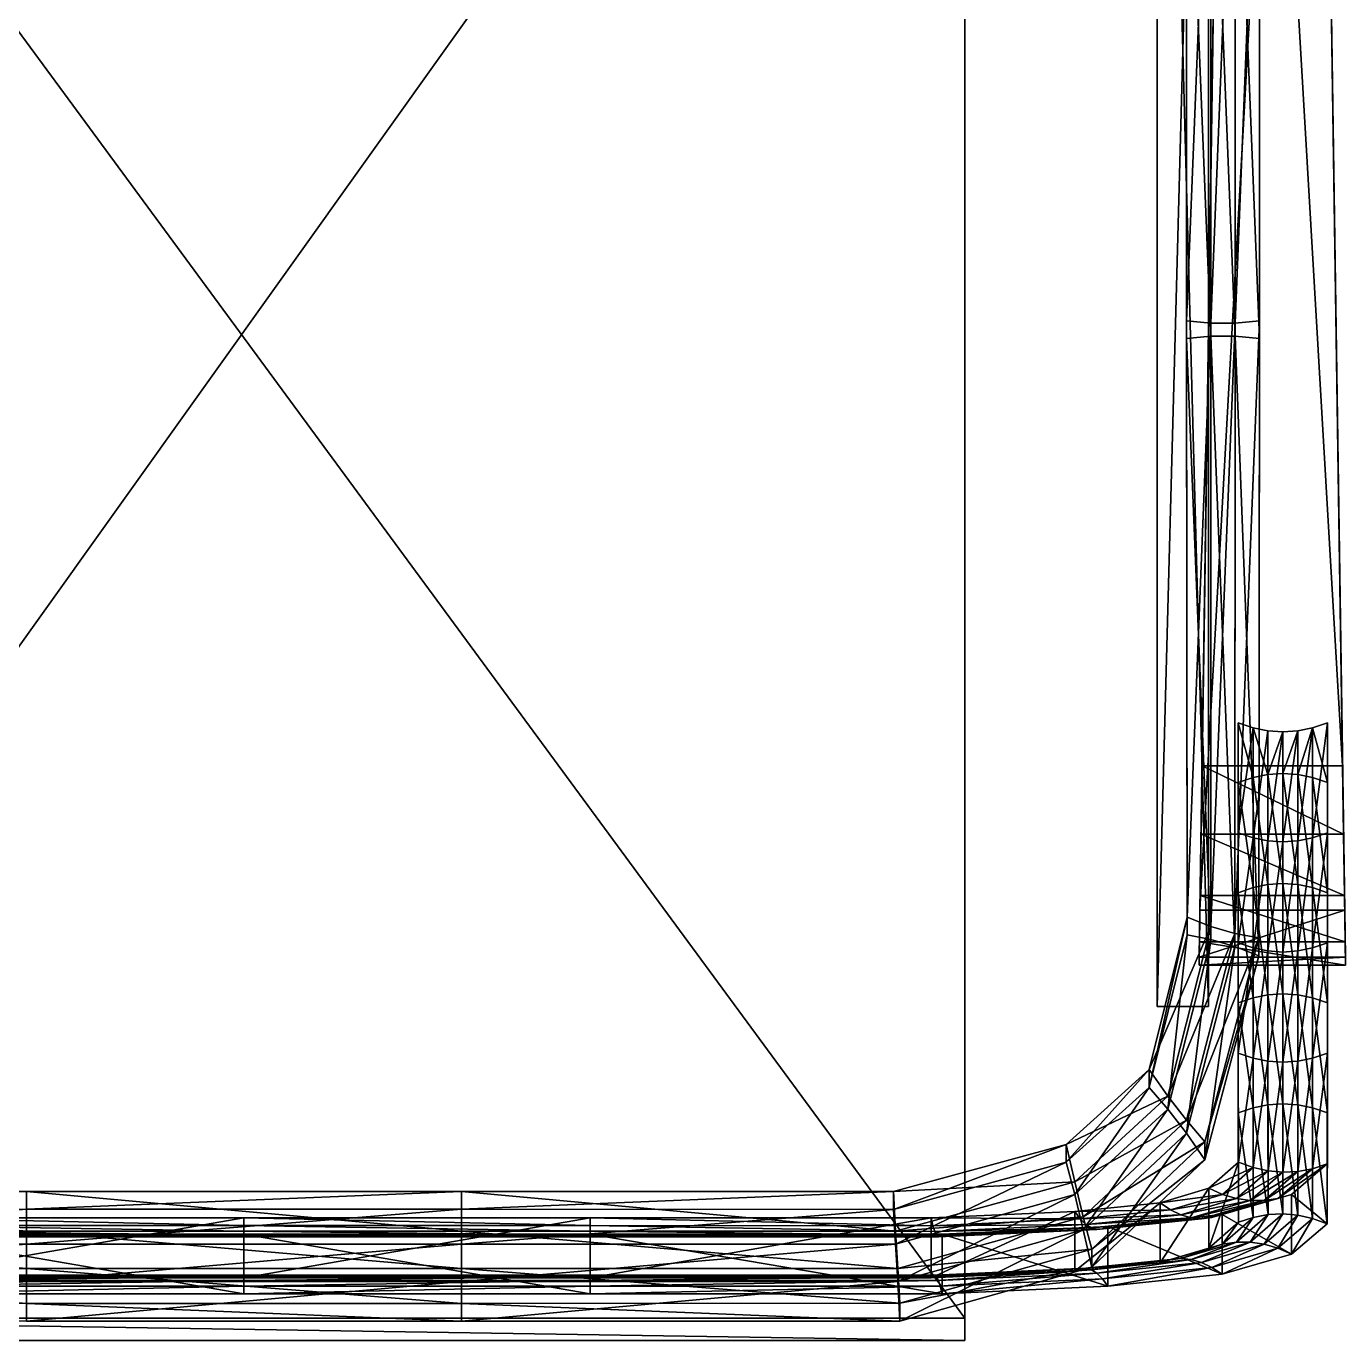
# Model space of a CAD drawing. Extents: x -0.5 to 84, y -53.4 to 26.8.
# Drawn here: x 34.98 to 47.21, y 2.45 to 14.65 of the extents above; entities that cross this region are included whole.
import ezdxf

# ---------------------------------------------------------------- set-up
doc = ezdxf.new("R2010")
doc.units = 0
doc.layers.add('DECKCHAIR', color=7, linetype='CONTINUOUS')

msp = doc.modelspace()

# ---------------------------------------------------------------- meshes
at = {"layer": 'DECKCHAIR', "color": 7}
mesh = msp.add_polyface(dxfattribs=at)
corners = [(30.312, 21.189, -22.501), (30.312, 2.454, -22.355), (30.312, 2.663, -21.353), (30.312, 20.848, -22.309), (30.312, 26.406, -0.055), (30.312, 25.386, 0.233), (43.679, 25.386, 0.233), (43.679, 26.406, -0.055), (43.679, 20.848, -22.309), (43.679, 2.663, -21.353), (43.679, 2.454, -22.355), (43.679, 21.189, -22.501)]
mesh.append_faces([[corners[k] for k in face] for face in [(4, 3, 5), (4, 6, 7), (5, 8, 6), (3, 9, 8), (2, 10, 9), (1, 11, 10), (0, 7, 11)]], dxfattribs={"vtx0": -1, "color": 7})
mesh.append_faces([[corners[k] for k in face] for face in [(0, 2, 3), (8, 11, 7)]], dxfattribs={"vtx0": -1, "vtx2": -1, "color": 7})
mesh.append_faces([[corners[k] for k in face] for face in [(6, 8, 7)]], dxfattribs={"vtx1": -1, "color": 7})
mesh.append_faces([[corners[k] for k in face] for face in [(4, 0, 3), (8, 9, 11)]], dxfattribs={"vtx1": -1, "vtx2": -1, "color": 7})
mesh.append_faces([[corners[k] for k in face] for face in [(0, 1, 2), (4, 5, 6), (5, 3, 8), (3, 2, 9), (2, 1, 10), (1, 0, 11), (0, 4, 7), (9, 10, 11)]], dxfattribs={"vtx2": -1, "color": 7})
mesh = msp.add_polyface(dxfattribs=at)
corners = [(28.25, 23.076, -24.453), (28.029, 23.118, -24.569), (28.031, 17.522, -23.735), (27.807, 23.183, -24.579), (27.805, 17.522, -23.735), (27.586, 23.27, -24.482), (27.58, 17.544, -23.628), (27.586, 23.105, -25.275), (27.58, 17.378, -24.421), (27.807, 23.062, -25.158), (27.805, 17.401, -24.314), (28.029, 22.997, -25.149), (28.031, 17.401, -24.314), (28.25, 22.91, -25.246), (28.256, 17.378, -24.421), (28.256, 17.544, -23.628), (27.798, 25.543, -14.333), (27.798, 25.543, -13.341), (28.063, 7.786, -13.341), (27.024, 25.543, -13.341), (39.013, 21.108, -23.779), (34.979, 21.19, -23.552), (34.979, 21.108, -23.779), (39.013, 21.19, -23.552), (34.979, 21.147, -23.342), (39.013, 21.147, -23.342), (34.979, 20.977, -23.152), (39.013, 20.977, -23.152), (39.013, 21.914, -23.012), (34.979, 21.914, -23.012), (30.954, 21.19, -23.551), (30.974, 21.107, -23.778), (30.934, 21.147, -23.342), (30.914, 20.977, -23.153), (30.914, 21.915, -23.013), (34.979, 22.045, -23.639), (29.292, 21.248, -23.829), (29.372, 21.163, -24.043), (29.213, 21.207, -23.632), (29.133, 21.04, -23.456), (29.133, 21.978, -23.316), (30.974, 22.045, -23.638), (28.429, 21.348, -24.308), (28.601, 21.25, -24.461), (28.256, 21.32, -24.172), (28.084, 21.165, -24.056), (28.084, 22.103, -23.917), (29.372, 22.1, -23.903), (28.029, 21.546, -25.257), (28.25, 21.428, -25.315), (27.807, 21.538, -25.218), (27.586, 21.403, -25.198), (28.042, 20.731, -24.685), (28.042, 21.669, -24.825), (28.165, 21.59, -24.814), (28.165, 20.81, -24.697), (28.779, 21.669, -24.825), (28.779, 20.731, -24.685), (28.657, 20.81, -24.697), (28.657, 21.59, -24.814), (28.288, 20.858, -24.704), (28.288, 21.543, -24.806), (28.534, 20.858, -24.704), (28.534, 21.543, -24.806), (28.411, 21.527, -24.804), (28.411, 20.873, -24.707), (28.165, 22.23, -17.886), (28.288, 22.278, -17.894), (28.411, 22.294, -17.896), (28.534, 22.278, -17.894), (28.657, 22.23, -17.886), (28.779, 22.151, -17.875), (28.042, 22.151, -17.875)]
mesh.append_faces([[corners[k] for k in face] for face in [(20, 21, 22), (23, 24, 21), (25, 26, 24), (27, 29, 26), (22, 30, 31), (21, 32, 30), (24, 33, 32), (26, 34, 33), (31, 36, 37), (30, 38, 36), (32, 39, 38), (33, 40, 39), (37, 42, 43), (36, 44, 42), (38, 45, 44), (39, 46, 45), (43, 48, 49), (42, 50, 48), (44, 51, 50)]], dxfattribs={"vtx0": -1, "color": 7})
mesh.append_faces([[corners[k] for k in face] for face in [(64, 65, 61)]], dxfattribs={"vtx0": -1, "vtx1": -1, "color": 7})
mesh.append_faces([[corners[k] for k in face] for face in [(60, 54, 61), (59, 58, 62), (64, 62, 65)]], dxfattribs={"vtx0": -1, "vtx2": -1, "color": 7})
mesh.append_faces([[corners[k] for k in face] for face in [(55, 52, 54), (59, 56, 58), (60, 55, 54), (63, 59, 62), (64, 63, 62), (65, 60, 61)]], dxfattribs={"vtx1": -1, "vtx2": -1, "color": 7})
mesh.append_faces([[corners[k] for k in face] for face in [(0, 1, 2), (1, 3, 4), (3, 5, 6), (5, 7, 8), (7, 9, 10), (9, 11, 12), (11, 13, 14), (13, 0, 15), (16, 17, 18), (18, 17, 19), (27, 28, 29), (22, 21, 30), (21, 24, 32), (24, 26, 33), (35, 22, 31), (31, 30, 36), (30, 32, 38), (32, 33, 39), (41, 31, 37), (37, 36, 42), (36, 38, 44), (38, 39, 45), (47, 37, 43), (43, 42, 48), (42, 44, 50), (44, 45, 51), (52, 53, 54), (56, 57, 58), (52, 55, 66), (55, 60, 67), (60, 65, 68), (65, 62, 69), (62, 58, 70), (58, 57, 71), (53, 52, 72)]], dxfattribs={"vtx2": -1, "color": 7})
mesh = msp.add_polyface(dxfattribs=at)
corners = [(46.919, 25.543, -14.333), (46.919, 25.543, -13.341), (47.184, 7.786, -13.341), (45.88, 7.786, -13.341), (46.145, 25.543, -13.341), (46.145, 25.543, -14.333), (45.736, 17.544, -23.628), (45.963, 23.118, -24.569), (45.742, 23.076, -24.453), (45.961, 17.522, -23.735), (46.185, 23.183, -24.579), (46.187, 17.522, -23.735), (46.406, 23.27, -24.482), (46.412, 17.544, -23.628), (46.406, 23.105, -25.275), (46.412, 17.378, -24.421), (46.185, 23.062, -25.158), (46.187, 17.401, -24.314), (45.963, 22.997, -25.149), (45.961, 17.401, -24.314), (45.742, 22.91, -25.246), (45.736, 17.378, -24.421), (45.742, 21.428, -25.315), (45.963, 21.546, -25.257), (45.563, 21.348, -24.308), (45.391, 21.25, -24.461), (46.185, 21.538, -25.218), (45.736, 21.32, -24.172), (46.406, 21.403, -25.198), (45.907, 21.165, -24.056), (45.907, 22.103, -23.917), (44.699, 21.248, -23.829), (44.62, 21.163, -24.043), (44.779, 21.207, -23.632), (44.859, 21.04, -23.456), (44.859, 21.978, -23.316), (45.391, 22.187, -24.322), (43.038, 21.19, -23.551), (43.018, 21.107, -23.778), (43.058, 21.147, -23.342), (43.078, 20.977, -23.153), (43.078, 21.915, -23.013), (44.62, 22.1, -23.903), (39.013, 21.19, -23.552), (39.013, 21.108, -23.779), (39.013, 21.147, -23.342), (39.013, 20.977, -23.152), (39.013, 21.914, -23.012), (43.018, 22.045, -23.638), (34.979, 21.19, -23.552), (34.979, 21.147, -23.342), (34.979, 20.977, -23.152), (39.013, 22.045, -23.639), (34.979, 21.108, -23.779), (45.95, 22.151, -17.875), (45.827, 20.81, -24.697), (45.95, 20.731, -24.685), (45.827, 22.23, -17.886), (45.704, 20.858, -24.704), (45.704, 22.278, -17.894), (45.581, 20.873, -24.707), (45.581, 22.294, -17.896), (45.458, 20.858, -24.704), (45.458, 22.278, -17.894), (45.335, 20.81, -24.697), (45.335, 22.23, -17.886), (45.213, 20.731, -24.685), (45.213, 22.151, -17.875), (45.213, 21.669, -24.825), (45.827, 21.59, -24.814), (45.95, 21.669, -24.825), (45.335, 21.59, -24.814), (45.704, 21.543, -24.806), (45.458, 21.543, -24.806), (45.581, 21.527, -24.804)]
mesh.append_faces([[corners[k] for k in face] for face in [(6, 7, 8), (9, 10, 7), (11, 12, 10), (13, 14, 12), (15, 16, 14), (17, 18, 16), (19, 20, 18), (21, 8, 20), (22, 24, 25), (23, 27, 24), (26, 29, 27), (28, 30, 29), (25, 31, 32), (24, 33, 31), (27, 34, 33), (29, 35, 34), (32, 37, 38), (31, 39, 37), (33, 40, 39), (34, 41, 40), (38, 43, 44), (37, 45, 43), (39, 46, 45), (40, 47, 46), (54, 55, 56), (57, 58, 55), (59, 60, 58), (61, 62, 60), (63, 64, 62), (65, 66, 64), (67, 68, 66)]], dxfattribs={"vtx0": -1, "color": 7})
mesh.append_faces([[corners[k] for k in face] for face in [(72, 60, 74)]], dxfattribs={"vtx0": -1, "vtx1": -1, "color": 7})
mesh.append_faces([[corners[k] for k in face] for face in [(69, 56, 55), (64, 68, 71), (69, 55, 58), (62, 71, 73), (62, 73, 74), (72, 58, 60)]], dxfattribs={"vtx0": -1, "vtx2": -1, "color": 7})
mesh.append_faces([[corners[k] for k in face] for face in [(72, 69, 58), (62, 64, 71), (60, 62, 74)]], dxfattribs={"vtx1": -1, "vtx2": -1, "color": 7})
mesh.append_faces([[corners[k] for k in face] for face in [(0, 1, 2), (3, 4, 5), (22, 23, 24), (23, 26, 27), (26, 28, 29), (25, 24, 31), (24, 27, 33), (27, 29, 34), (36, 25, 32), (32, 31, 37), (31, 33, 39), (33, 34, 40), (42, 32, 38), (38, 37, 43), (37, 39, 45), (39, 40, 46), (48, 38, 44), (44, 43, 49), (43, 45, 50), (45, 46, 51), (52, 44, 53), (69, 70, 56), (64, 66, 68)]], dxfattribs={"vtx2": -1, "color": 7})
mesh = msp.add_polyface(dxfattribs=at)
corners = [(47.204, 6.446, -15.608), (46.919, 25.543, -14.333), (47.184, 7.786, -13.341), (46.919, 25.543, -13.341), (46.145, 25.543, -13.341), (45.88, 7.786, -13.341), (45.86, 6.446, -15.608), (46.145, 25.543, -14.333), (47.043, 7.63, -14.966), (47.043, 8.186, -15.049), (46.905, 8.139, -15.042), (46.353, 8.139, -15.042), (46.216, 8.186, -15.049), (46.353, 7.677, -14.973), (46.767, 7.705, -14.977), (46.905, 7.677, -14.973), (46.767, 8.111, -15.037), (46.491, 8.111, -15.037), (46.491, 7.705, -14.977), (46.629, 8.102, -15.036), (46.629, 7.715, -14.978), (45.742, 6.383, -21.964), (45.963, 6.296, -22.061), (45.961, 11.893, -22.895), (45.736, 11.915, -22.789), (46.185, 6.231, -22.051), (46.187, 11.893, -22.895), (46.406, 6.189, -21.935), (46.412, 11.915, -22.789), (46.406, 6.023, -22.728), (46.412, 11.75, -23.581), (46.185, 6.11, -22.631), (46.187, 11.772, -23.475), (45.963, 6.175, -22.64), (45.961, 11.772, -23.475), (45.742, 6.218, -22.757), (45.736, 11.75, -23.581), (45.961, 17.522, -23.735), (45.736, 17.544, -23.628), (46.187, 17.522, -23.735), (46.412, 17.544, -23.628), (46.412, 17.378, -24.421), (46.187, 17.401, -24.314), (45.961, 17.401, -24.314), (45.736, 17.378, -24.421), (45.963, 23.118, -24.569), (46.185, 23.183, -24.579), (46.406, 23.27, -24.482), (46.406, 23.105, -25.275), (46.185, 23.062, -25.158), (45.963, 22.997, -25.149), (45.742, 22.91, -25.246), (45.742, 23.076, -24.453), (45.941, 5.555, -22.165), (45.941, 5.555, -22.859), (45.941, 23.292, -22.859), (45.941, 23.292, -22.165), (45.464, 23.292, -22.165), (45.464, 5.555, -22.165), (45.464, 5.555, -22.859), (45.464, 23.292, -22.859)]
mesh.append_faces([[corners[k] for k in face] for face in [(2, 4, 5), (1, 6, 7), (21, 23, 24), (22, 26, 23), (25, 28, 26), (27, 30, 28), (29, 32, 30), (31, 34, 32), (33, 36, 34), (35, 24, 36), (24, 37, 38), (23, 39, 37), (26, 40, 39), (28, 41, 40), (30, 42, 41), (32, 43, 42), (34, 44, 43), (36, 38, 44), (53, 57, 58), (55, 59, 60), (60, 58, 57)]], dxfattribs={"vtx0": -1, "color": 7})
mesh.append_faces([[corners[k] for k in face] for face in [(19, 20, 16)]], dxfattribs={"vtx0": -1, "vtx1": -1, "color": 7})
mesh.append_faces([[corners[k] for k in face] for face in [(5, 7, 6), (14, 10, 16), (19, 18, 20)]], dxfattribs={"vtx0": -1, "vtx2": -1, "color": 7})
mesh.append_faces([[corners[k] for k in face] for face in [(56, 53, 55)]], dxfattribs={"vtx1": -1, "color": 7})
mesh.append_faces([[corners[k] for k in face] for face in [(0, 1, 2), (11, 12, 13), (14, 15, 10), (17, 11, 18), (19, 17, 18), (20, 14, 16)]], dxfattribs={"vtx1": -1, "vtx2": -1, "color": 7})
mesh.append_faces([[corners[k] for k in face] for face in [(2, 3, 4), (1, 0, 6), (8, 9, 10), (21, 22, 23), (22, 25, 26), (25, 27, 28), (27, 29, 30), (29, 31, 32), (31, 33, 34), (33, 35, 36), (35, 21, 24), (24, 23, 37), (23, 26, 39), (26, 28, 40), (28, 30, 41), (30, 32, 42), (32, 34, 43), (34, 36, 44), (36, 24, 38), (38, 37, 45), (37, 39, 46), (39, 40, 47), (40, 41, 48), (41, 42, 49), (42, 43, 50), (43, 44, 51), (44, 38, 52), (53, 54, 55), (53, 56, 57), (55, 54, 59), (60, 59, 58)]], dxfattribs={"vtx2": -1, "color": 7})
mesh = msp.add_polyface(dxfattribs=at)
corners = [(47.204, 6.446, -15.608), (47.184, 7.786, -13.341), (47.193, 7.151, -13.555), (47.202, 6.582, -13.965), (47.208, 6.152, -14.475), (45.854, 6.01, -15.394), (45.86, 6.446, -15.608), (45.862, 6.582, -13.965), (45.871, 7.151, -13.555), (45.88, 7.786, -13.341), (45.856, 6.152, -14.475), (46.905, 6.656, -19.871), (46.767, 6.684, -19.875), (46.905, 5.635, -24.768), (46.629, 6.693, -19.876), (46.767, 5.663, -24.773), (46.491, 6.684, -19.875), (46.629, 5.672, -24.774), (46.353, 6.656, -19.871), (46.491, 5.663, -24.773), (46.216, 6.609, -19.864), (46.353, 5.635, -24.768), (46.216, 7.165, -19.946), (46.216, 6.143, -24.844), (46.216, 5.588, -24.762), (46.353, 7.118, -19.939), (46.353, 6.097, -24.837), (46.491, 7.09, -19.935), (46.491, 6.069, -24.833), (46.629, 7.08, -19.934), (46.629, 6.059, -24.832), (46.767, 7.09, -19.935), (46.767, 6.069, -24.833), (46.905, 7.118, -19.939), (46.905, 6.097, -24.837), (47.043, 7.165, -19.946), (47.043, 6.143, -24.844), (47.043, 6.609, -19.864), (46.905, 7.677, -14.973), (47.043, 7.63, -14.966), (46.767, 7.705, -14.977), (46.629, 7.715, -14.978), (46.491, 7.705, -14.977), (46.353, 7.677, -14.973), (46.216, 7.63, -14.966), (46.216, 8.186, -15.049), (46.353, 8.139, -15.042), (46.491, 8.111, -15.037), (46.629, 8.102, -15.036), (46.767, 8.111, -15.037), (46.905, 8.139, -15.042), (47.043, 8.186, -15.049)]
mesh.append_faces([[corners[k] for k in face] for face in [(0, 5, 6), (3, 8, 7), (2, 9, 8)]], dxfattribs={"vtx0": -1, "color": 7})
mesh.append_faces([[corners[k] for k in face] for face in [(0, 1, 2), (0, 2, 3), (0, 3, 4), (46, 43, 42)]], dxfattribs={"vtx0": -1, "vtx2": -1, "color": 7})
mesh.append_faces([[corners[k] for k in face] for face in [(11, 12, 13), (12, 14, 15), (14, 16, 17), (16, 18, 19), (18, 20, 21), (20, 22, 24), (22, 25, 23), (25, 27, 26), (27, 29, 28), (29, 31, 30), (31, 33, 32), (33, 35, 34), (35, 37, 36), (39, 38, 37), (38, 40, 11), (40, 41, 12), (41, 42, 14), (42, 43, 16), (43, 44, 18), (44, 45, 20), (45, 46, 22), (46, 47, 25), (47, 48, 27), (48, 49, 29), (49, 50, 31), (50, 51, 33), (51, 39, 35)]], dxfattribs={"vtx1": -1, "color": 7})
mesh.append_faces([[corners[k] for k in face] for face in [(8, 9, 6), (7, 8, 6), (10, 7, 6), (38, 39, 50)]], dxfattribs={"vtx1": -1, "vtx2": -1, "color": 7})
mesh.append_faces([[corners[k] for k in face] for face in [(4, 3, 7), (3, 2, 8), (2, 1, 9), (22, 23, 24), (25, 26, 23), (27, 28, 26), (29, 30, 28), (31, 32, 30), (33, 34, 32), (35, 36, 34), (38, 11, 37), (40, 12, 11), (41, 14, 12), (42, 16, 14), (43, 18, 16), (44, 20, 18), (45, 22, 20), (46, 25, 22), (47, 27, 25), (48, 29, 27), (49, 31, 29), (50, 33, 31), (51, 35, 33), (39, 37, 35), (45, 44, 43)]], dxfattribs={"vtx2": -1, "color": 7})
mesh = msp.add_polyface(dxfattribs=at)
corners = [(47.204, 6.446, -15.608), (47.208, 6.152, -14.475), (47.211, 5.937, -14.984), (47.21, 6.01, -15.394), (45.854, 6.01, -15.394), (45.853, 5.937, -14.984), (45.856, 6.152, -14.475), (45.862, 6.582, -13.965), (45.86, 6.446, -15.608), (46.905, 5.635, -24.768), (46.905, 4.613, -29.666), (47.043, 4.567, -29.659), (47.043, 5.588, -24.762), (46.767, 5.663, -24.773), (46.767, 4.641, -29.671), (46.629, 5.672, -24.774), (46.629, 4.651, -29.672), (46.491, 5.663, -24.773), (46.491, 4.641, -29.671), (46.353, 5.635, -24.768), (46.353, 4.613, -29.666), (46.216, 5.588, -24.762), (46.216, 4.567, -29.659), (46.216, 6.143, -24.844), (46.216, 5.122, -29.742), (46.353, 6.097, -24.837), (46.353, 5.075, -29.735), (46.491, 6.069, -24.833), (46.491, 5.047, -29.731), (46.629, 6.059, -24.832), (46.629, 5.038, -29.73), (46.767, 6.069, -24.833), (46.767, 5.047, -29.731), (46.905, 6.097, -24.837), (46.905, 5.075, -29.735), (47.043, 6.143, -24.844), (47.043, 5.122, -29.742), (46.905, 6.656, -19.871), (47.043, 6.609, -19.864), (46.767, 6.684, -19.875), (46.629, 6.693, -19.876), (46.491, 6.684, -19.875), (46.353, 6.656, -19.871), (46.216, 6.609, -19.864), (45.391, 4.968, -21.753), (45.563, 4.723, -21.826), (45.963, 6.296, -22.061), (45.742, 6.383, -21.964), (45.736, 4.498, -21.793), (46.185, 6.231, -22.051), (45.907, 4.297, -21.653), (46.406, 6.189, -21.935), (46.406, 6.023, -22.728), (45.907, 4.132, -22.446), (45.736, 4.377, -22.372), (46.185, 6.11, -22.631), (45.563, 4.602, -22.406), (45.963, 6.175, -22.64), (45.391, 4.803, -22.546), (45.742, 6.218, -22.757), (45.941, 5.555, -22.859), (45.941, 5.555, -22.165), (45.464, 5.555, -22.165), (45.464, 5.555, -22.859)]
mesh.append_faces([[corners[k] for k in face] for face in [(3, 5, 4), (2, 6, 5), (1, 7, 6), (5, 8, 4), (44, 46, 47), (45, 49, 46), (48, 51, 49), (50, 52, 51), (53, 55, 52), (54, 57, 55), (56, 59, 57), (58, 47, 59), (60, 62, 63)]], dxfattribs={"vtx0": -1, "color": 7})
mesh.append_faces([[corners[k] for k in face] for face in [(0, 1, 2)]], dxfattribs={"vtx0": -1, "vtx2": -1, "color": 7})
mesh.append_faces([[corners[k] for k in face] for face in [(3, 0, 2), (12, 9, 11), (9, 13, 10), (13, 15, 14), (15, 17, 16), (17, 19, 18), (19, 21, 20), (21, 23, 22), (23, 25, 24), (25, 27, 26), (27, 29, 28), (29, 31, 30), (31, 33, 32), (33, 35, 34), (35, 12, 36), (38, 37, 12)]], dxfattribs={"vtx1": -1, "color": 7})
mesh.append_faces([[corners[k] for k in face] for face in [(5, 6, 8)]], dxfattribs={"vtx1": -1, "vtx2": -1, "color": 7})
mesh.append_faces([[corners[k] for k in face] for face in [(0, 3, 4), (3, 2, 5), (2, 1, 6), (9, 10, 11), (13, 14, 10), (15, 16, 14), (17, 18, 16), (19, 20, 18), (21, 22, 20), (23, 24, 22), (25, 26, 24), (27, 28, 26), (29, 30, 28), (31, 32, 30), (33, 34, 32), (35, 36, 34), (12, 11, 36), (37, 9, 12), (39, 13, 9), (40, 15, 13), (41, 17, 15), (42, 19, 17), (43, 21, 19), (38, 12, 35), (44, 45, 46), (45, 48, 49), (48, 50, 51), (53, 54, 55), (54, 56, 57), (56, 58, 59), (58, 44, 47), (60, 61, 62)]], dxfattribs={"vtx2": -1, "color": 7})
mesh = msp.add_polyface(dxfattribs=at)
corners = [(45.971, 3.133, -36.765), (44.957, 3.028, -37.271), (45.008, 2.958, -37.375), (46.066, 3.069, -36.844), (45.875, 3.179, -36.682), (44.906, 3.079, -37.164), (45.78, 3.207, -36.597), (44.854, 3.112, -37.053), (45.684, 3.216, -36.508), (44.803, 3.126, -36.94), (45.588, 3.206, -36.418), (44.751, 3.121, -36.824), (45.493, 3.177, -36.324), (44.7, 3.097, -36.706), (45.493, 3.732, -36.407), (44.7, 3.653, -36.789), (45.588, 3.668, -36.486), (44.751, 3.583, -36.893), (45.684, 3.622, -36.569), (44.803, 3.532, -37), (45.78, 3.594, -36.654), (44.854, 3.499, -37.111), (45.875, 3.585, -36.743), (44.906, 3.485, -37.224), (45.971, 3.595, -36.834), (44.957, 3.49, -37.34), (46.066, 3.624, -36.927), (45.008, 3.513, -37.458), (46.456, 3.349, -35.87), (46.327, 3.368, -35.826), (46.199, 3.368, -35.78), (46.071, 3.349, -35.731), (45.943, 3.311, -35.68), (45.943, 3.867, -35.763), (46.071, 3.811, -35.8), (46.199, 3.773, -35.841), (46.327, 3.755, -35.884), (46.456, 3.755, -35.93), (46.218, 3.553, -34.52), (46.218, 4.109, -34.603), (46.354, 4.059, -34.608), (44.62, 4.274, -21.649), (44.699, 3.928, -21.708), (45.563, 4.723, -21.826), (45.391, 4.968, -21.753), (44.779, 3.603, -21.659), (45.736, 4.498, -21.793), (44.859, 3.302, -21.504), (45.907, 4.297, -21.653), (44.859, 3.136, -22.297), (45.907, 4.132, -22.446), (44.779, 3.482, -22.239), (45.736, 4.377, -22.372), (44.699, 3.808, -22.287), (45.563, 4.602, -22.406), (45.391, 4.803, -22.546), (44.62, 4.109, -22.442), (46.406, 6.023, -22.728)]
mesh.append_faces([[corners[k] for k in face] for face in [(41, 43, 44), (42, 46, 43), (45, 48, 46), (47, 50, 48), (49, 52, 50), (51, 54, 52), (53, 55, 54), (56, 44, 55)]], dxfattribs={"vtx0": -1, "color": 7})
mesh.append_faces([[corners[k] for k in face] for face in [(3, 0, 2), (0, 4, 1), (4, 6, 5), (6, 8, 7), (8, 10, 9), (10, 12, 11), (12, 14, 13), (14, 16, 15), (16, 18, 17), (18, 20, 19), (20, 22, 21), (22, 24, 23), (24, 26, 25), (26, 3, 27), (29, 30, 6), (30, 31, 8), (31, 32, 10), (32, 33, 12), (33, 34, 14), (34, 35, 16), (35, 36, 18)]], dxfattribs={"vtx1": -1, "color": 7})
mesh.append_faces([[corners[k] for k in face] for face in [(0, 1, 2), (4, 5, 1), (6, 7, 5), (8, 9, 7), (10, 11, 9), (12, 13, 11), (14, 15, 13), (16, 17, 15), (18, 19, 17), (20, 21, 19), (22, 23, 21), (24, 25, 23), (26, 27, 25), (3, 2, 27), (28, 4, 0), (29, 6, 4), (30, 8, 6), (31, 10, 8), (32, 12, 10), (33, 14, 12), (34, 16, 14), (35, 18, 16), (36, 20, 18), (37, 22, 20), (38, 32, 31), (39, 33, 32), (40, 34, 33), (41, 42, 43), (42, 45, 46), (45, 47, 48), (47, 49, 50), (49, 51, 52), (51, 53, 54), (48, 50, 57)]], dxfattribs={"vtx2": -1, "color": 7})
mesh = msp.add_polyface(dxfattribs=at)
corners = [(46.584, 3.311, -35.91), (45.971, 3.133, -36.765), (46.066, 3.069, -36.844), (46.711, 3.255, -35.948), (46.456, 3.349, -35.87), (46.327, 3.368, -35.826), (45.875, 3.179, -36.682), (46.327, 3.755, -35.884), (46.456, 3.755, -35.93), (45.78, 3.594, -36.654), (46.584, 3.773, -35.979), (45.971, 3.595, -36.834), (45.875, 3.585, -36.743), (46.711, 3.811, -36.031), (46.066, 3.624, -36.927), (46.904, 3.587, -34.589), (47.04, 3.538, -34.594), (46.767, 3.618, -34.581), (46.629, 3.63, -34.57), (46.492, 3.623, -34.556), (46.199, 3.368, -35.78), (46.354, 3.597, -34.539), (46.071, 3.349, -35.731), (46.218, 3.553, -34.52), (46.218, 4.109, -34.603), (45.943, 3.311, -35.68), (46.354, 4.059, -34.608), (45.943, 3.867, -35.763), (46.492, 4.029, -34.617), (46.199, 3.773, -35.841), (46.071, 3.811, -35.8), (46.629, 4.017, -34.628), (46.767, 4.023, -34.641), (46.904, 4.049, -34.658), (47.04, 4.093, -34.677), (46.905, 4.613, -29.666), (47.043, 4.567, -29.659), (46.767, 4.641, -29.671), (46.629, 4.651, -29.672), (46.491, 4.641, -29.671), (46.353, 4.613, -29.666), (46.216, 4.567, -29.659), (46.216, 5.122, -29.742), (46.353, 5.075, -29.735), (46.491, 5.047, -29.731), (46.629, 5.038, -29.73), (46.767, 5.047, -29.731), (46.905, 5.075, -29.735), (47.043, 5.122, -29.742)]
mesh.append_faces([[corners[k] for k in face] for face in [(3, 0, 2), (0, 4, 1), (4, 5, 6), (7, 8, 9), (8, 10, 12), (10, 13, 11), (13, 3, 14), (16, 15, 3), (15, 17, 0), (17, 18, 4), (18, 19, 5), (19, 21, 20), (21, 23, 22), (23, 24, 25), (24, 26, 27), (26, 28, 30), (28, 31, 29), (31, 32, 7), (32, 33, 8), (33, 34, 10), (34, 16, 13), (36, 35, 16), (35, 37, 15), (37, 38, 17), (38, 39, 18), (39, 40, 19), (40, 41, 21), (41, 42, 23), (42, 43, 24), (43, 44, 26), (44, 45, 28), (45, 46, 31), (46, 47, 32), (47, 48, 33), (48, 36, 34)]], dxfattribs={"vtx1": -1, "color": 7})
mesh.append_faces([[corners[k] for k in face] for face in [(0, 1, 2), (10, 11, 12), (13, 14, 11), (3, 2, 14), (15, 0, 3), (17, 4, 0), (18, 5, 4), (19, 20, 5), (21, 22, 20), (28, 29, 30), (31, 7, 29), (32, 8, 7), (33, 10, 8), (34, 13, 10), (16, 3, 13), (35, 15, 16), (37, 17, 15), (38, 18, 17), (39, 19, 18), (40, 21, 19), (41, 23, 21), (42, 24, 23), (43, 26, 24), (44, 28, 26), (45, 31, 28), (46, 32, 31), (47, 33, 32), (48, 34, 33), (36, 16, 34)]], dxfattribs={"vtx2": -1, "color": 7})
mesh = msp.add_polyface(dxfattribs=at)
corners = [(43.469, 2.887, -37.714), (43.452, 2.959, -37.602), (40.207, 2.887, -37.716), (43.435, 3.012, -37.487), (40.207, 2.958, -37.604), (43.418, 3.046, -37.369), (40.207, 3.011, -37.488), (43.401, 3.062, -37.248), (40.207, 3.046, -37.369), (43.384, 3.058, -37.124), (40.207, 3.062, -37.247), (43.367, 3.036, -36.998), (40.207, 3.059, -37.122), (43.367, 3.592, -37.081), (40.207, 3.037, -36.996), (43.384, 3.52, -37.193), (40.207, 3.592, -37.079), (43.401, 3.467, -37.308), (40.207, 3.521, -37.191), (43.418, 3.433, -37.426), (40.207, 3.468, -37.307), (43.435, 3.418, -37.547), (40.207, 3.433, -37.426), (43.452, 3.421, -37.671), (40.207, 3.417, -37.548), (43.469, 3.443, -37.797), (40.207, 3.42, -37.673), (40.207, 3.442, -37.799), (44.957, 3.028, -37.271), (45.008, 2.958, -37.375), (44.906, 3.079, -37.164), (44.854, 3.112, -37.053), (44.803, 3.126, -36.94), (44.751, 3.121, -36.824), (44.7, 3.097, -36.706), (44.7, 3.653, -36.789), (44.751, 3.583, -36.893), (44.803, 3.532, -37), (44.854, 3.499, -37.111), (44.906, 3.485, -37.224), (44.957, 3.49, -37.34), (45.008, 3.513, -37.458), (39.013, 3.122, -21.588), (43.078, 2.8, -21.429), (43.058, 3.122, -21.588), (39.013, 2.798, -21.429), (43.078, 2.635, -22.222), (39.013, 2.633, -22.222), (43.058, 3.002, -22.167), (43.018, 3.836, -21.584), (43.038, 3.469, -21.639), (44.699, 3.928, -21.708), (44.62, 4.274, -21.649), (44.779, 3.603, -21.659), (44.859, 3.302, -21.504), (44.859, 3.136, -22.297), (44.779, 3.482, -22.239), (43.038, 3.348, -22.219), (44.699, 3.808, -22.287), (43.018, 3.67, -22.377), (44.62, 4.109, -22.442), (45.391, 4.803, -22.546), (45.391, 4.968, -21.753)]
mesh.append_faces([[corners[k] for k in face] for face in [(42, 43, 44), (45, 46, 43), (47, 48, 46), (49, 51, 52), (50, 53, 51), (44, 54, 53), (43, 55, 54), (46, 56, 55), (48, 58, 56), (57, 60, 58), (59, 52, 60)]], dxfattribs={"vtx0": -1, "color": 7})
mesh.append_faces([[corners[k] for k in face] for face in [(0, 1, 2), (1, 3, 4), (3, 5, 6), (5, 7, 8), (7, 9, 10), (9, 11, 12), (11, 13, 14), (13, 15, 16), (15, 17, 18), (17, 19, 20), (19, 21, 22), (21, 23, 24), (23, 25, 26), (25, 0, 27), (29, 28, 0), (28, 30, 1), (30, 31, 3), (31, 32, 5), (32, 33, 7), (33, 34, 9), (34, 35, 11), (35, 36, 13), (36, 37, 15), (37, 38, 17), (38, 39, 19), (39, 40, 21), (40, 41, 23), (41, 29, 25)]], dxfattribs={"vtx1": -1, "color": 7})
mesh.append_faces([[corners[k] for k in face] for face in [(28, 1, 0), (30, 3, 1), (31, 5, 3), (32, 7, 5), (33, 9, 7), (34, 11, 9), (35, 13, 11), (36, 15, 13), (37, 17, 15), (38, 19, 17), (39, 21, 19), (40, 23, 21), (41, 25, 23), (29, 0, 25), (49, 50, 51), (50, 44, 53), (44, 43, 54), (43, 46, 55), (46, 48, 56), (48, 57, 58), (57, 59, 60), (59, 49, 52), (58, 60, 61), (60, 52, 62)]], dxfattribs={"vtx2": -1, "color": 7})
mesh = msp.add_polyface(dxfattribs=at)
corners = [(33.785, 2.887, -37.716), (33.785, 2.958, -37.604), (30.523, 2.887, -37.714), (33.785, 3.011, -37.488), (30.54, 2.959, -37.602), (33.785, 3.046, -37.369), (30.557, 3.012, -37.487), (33.785, 3.062, -37.247), (30.574, 3.046, -37.369), (33.785, 3.059, -37.122), (30.591, 3.062, -37.248), (33.785, 3.037, -36.996), (30.608, 3.058, -37.124), (33.785, 3.592, -37.079), (30.625, 3.036, -36.998), (33.785, 3.521, -37.191), (30.625, 3.592, -37.081), (33.785, 3.468, -37.307), (30.608, 3.52, -37.193), (33.785, 3.433, -37.426), (30.591, 3.467, -37.308), (33.785, 3.417, -37.548), (30.574, 3.433, -37.426), (33.785, 3.42, -37.673), (30.557, 3.418, -37.547), (33.785, 3.442, -37.799), (30.54, 3.421, -37.671), (30.523, 3.443, -37.797), (36.996, 2.958, -37.604), (36.996, 2.887, -37.716), (36.996, 3.011, -37.488), (36.996, 3.046, -37.369), (36.996, 3.062, -37.247), (36.996, 3.059, -37.122), (36.996, 3.037, -36.996), (36.996, 3.592, -37.079), (36.996, 3.521, -37.191), (36.996, 3.468, -37.307), (36.996, 3.433, -37.426), (36.996, 3.417, -37.548), (36.996, 3.42, -37.673), (36.996, 3.442, -37.799), (30.974, 3.836, -21.584), (30.954, 3.469, -21.639), (34.979, 3.469, -21.639), (34.979, 3.838, -21.584), (30.934, 3.122, -21.588), (34.979, 3.122, -21.588), (30.914, 2.8, -21.429), (34.979, 2.798, -21.429), (34.979, 2.633, -22.222), (30.914, 2.635, -22.222), (34.979, 3.001, -22.167), (30.934, 3.002, -22.167), (30.954, 3.348, -22.219), (34.979, 3.349, -22.219), (30.974, 3.67, -22.377), (34.979, 3.672, -22.377), (39.013, 3.469, -21.639), (39.013, 3.122, -21.588), (39.013, 2.798, -21.429), (39.013, 2.633, -22.222), (39.013, 3.001, -22.167), (39.013, 3.349, -22.219), (39.013, 3.672, -22.377), (39.013, 3.838, -21.584)]
mesh.append_faces([[corners[k] for k in face] for face in [(42, 44, 45), (43, 47, 44), (46, 49, 47), (48, 50, 49), (51, 52, 50), (53, 55, 52), (54, 57, 55), (56, 45, 57)]], dxfattribs={"vtx0": -1, "color": 7})
mesh.append_faces([[corners[k] for k in face] for face in [(0, 1, 2), (1, 3, 4), (3, 5, 6), (5, 7, 8), (7, 9, 10), (9, 11, 12), (11, 13, 14), (13, 15, 16), (15, 17, 18), (17, 19, 20), (19, 21, 22), (21, 23, 24), (23, 25, 26), (25, 0, 27), (29, 28, 0), (28, 30, 1), (30, 31, 3), (31, 32, 5), (32, 33, 7), (33, 34, 9), (34, 35, 11), (35, 36, 13), (36, 37, 15), (37, 38, 17), (38, 39, 19), (39, 40, 21), (40, 41, 23), (41, 29, 25)]], dxfattribs={"vtx1": -1, "color": 7})
mesh.append_faces([[corners[k] for k in face] for face in [(28, 1, 0), (30, 3, 1), (31, 5, 3), (32, 7, 5), (33, 9, 7), (34, 11, 9), (35, 13, 11), (36, 15, 13), (37, 17, 15), (38, 19, 17), (39, 21, 19), (40, 23, 21), (41, 25, 23), (29, 0, 25), (42, 43, 44), (43, 46, 47), (46, 48, 49), (53, 54, 55), (54, 56, 57), (56, 42, 45), (45, 44, 58), (44, 47, 59), (47, 49, 60), (49, 50, 61), (50, 52, 62), (52, 55, 63), (55, 57, 64), (57, 45, 65)]], dxfattribs={"vtx2": -1, "color": 7})
mesh = msp.add_polyface(dxfattribs=at)
corners = [(40.207, 2.958, -37.604), (36.996, 2.958, -37.604), (36.996, 2.887, -37.716), (40.207, 2.887, -37.716), (40.207, 3.011, -37.488), (36.996, 3.011, -37.488), (40.207, 3.046, -37.369), (36.996, 3.046, -37.369), (40.207, 3.062, -37.247), (36.996, 3.062, -37.247), (40.207, 3.059, -37.122), (36.996, 3.059, -37.122), (40.207, 3.037, -36.996), (36.996, 3.037, -36.996), (40.207, 3.592, -37.079), (36.996, 3.592, -37.079), (40.207, 3.521, -37.191), (36.996, 3.521, -37.191), (40.207, 3.468, -37.307), (36.996, 3.468, -37.307), (40.207, 3.433, -37.426), (36.996, 3.433, -37.426), (40.207, 3.417, -37.548), (36.996, 3.417, -37.548), (40.207, 3.42, -37.673), (36.996, 3.42, -37.673), (40.207, 3.442, -37.799), (36.996, 3.442, -37.799), (43.452, 2.959, -37.602), (43.435, 3.012, -37.487), (43.418, 3.046, -37.369), (43.401, 3.062, -37.248), (43.384, 3.058, -37.124), (43.367, 3.036, -36.998), (43.367, 3.592, -37.081), (43.384, 3.52, -37.193), (43.401, 3.467, -37.308), (43.418, 3.433, -37.426), (43.435, 3.418, -37.547), (43.452, 3.421, -37.671), (43.469, 3.443, -37.797), (43.469, 2.887, -37.714), (34.979, 3.838, -21.584), (39.013, 3.469, -21.639), (39.013, 3.838, -21.584), (34.979, 3.469, -21.639), (39.013, 3.122, -21.588), (34.979, 3.122, -21.588), (39.013, 2.798, -21.429), (34.979, 2.798, -21.429), (39.013, 2.633, -22.222), (34.979, 2.633, -22.222), (39.013, 3.001, -22.167), (34.979, 3.001, -22.167), (39.013, 3.349, -22.219), (34.979, 3.349, -22.219), (39.013, 3.672, -22.377), (34.979, 3.672, -22.377), (43.038, 3.469, -21.639), (43.018, 3.836, -21.584), (43.058, 3.122, -21.588), (43.078, 2.8, -21.429), (43.078, 2.635, -22.222), (43.058, 3.002, -22.167), (43.038, 3.348, -22.219), (43.018, 3.67, -22.377)]
mesh.append_faces([[corners[k] for k in face] for face in [(42, 43, 44), (45, 46, 43), (47, 48, 46), (49, 50, 48), (51, 52, 50), (53, 54, 52), (55, 56, 54), (57, 44, 56), (44, 58, 59), (43, 60, 58), (52, 64, 63), (54, 65, 64), (56, 59, 65)]], dxfattribs={"vtx0": -1, "color": 7})
mesh.append_faces([[corners[k] for k in face] for face in [(3, 0, 2), (0, 4, 1), (4, 6, 5), (6, 8, 7), (8, 10, 9), (10, 12, 11), (12, 14, 13), (14, 16, 15), (16, 18, 17), (18, 20, 19), (20, 22, 21), (22, 24, 23), (24, 26, 25), (26, 3, 27)]], dxfattribs={"vtx1": -1, "color": 7})
mesh.append_faces([[corners[k] for k in face] for face in [(0, 1, 2), (4, 5, 1), (6, 7, 5), (8, 9, 7), (10, 11, 9), (12, 13, 11), (14, 15, 13), (16, 17, 15), (18, 19, 17), (20, 21, 19), (22, 23, 21), (24, 25, 23), (26, 27, 25), (3, 2, 27), (28, 0, 3), (29, 4, 0), (30, 6, 4), (31, 8, 6), (32, 10, 8), (33, 12, 10), (34, 14, 12), (35, 16, 14), (36, 18, 16), (37, 20, 18), (38, 22, 20), (39, 24, 22), (40, 26, 24), (41, 3, 26), (44, 43, 58), (43, 46, 60), (46, 48, 61), (48, 50, 62), (50, 52, 63), (52, 54, 64), (54, 56, 65), (56, 44, 59)]], dxfattribs={"vtx2": -1, "color": 7})

doc.saveas('drawing.dxf')
